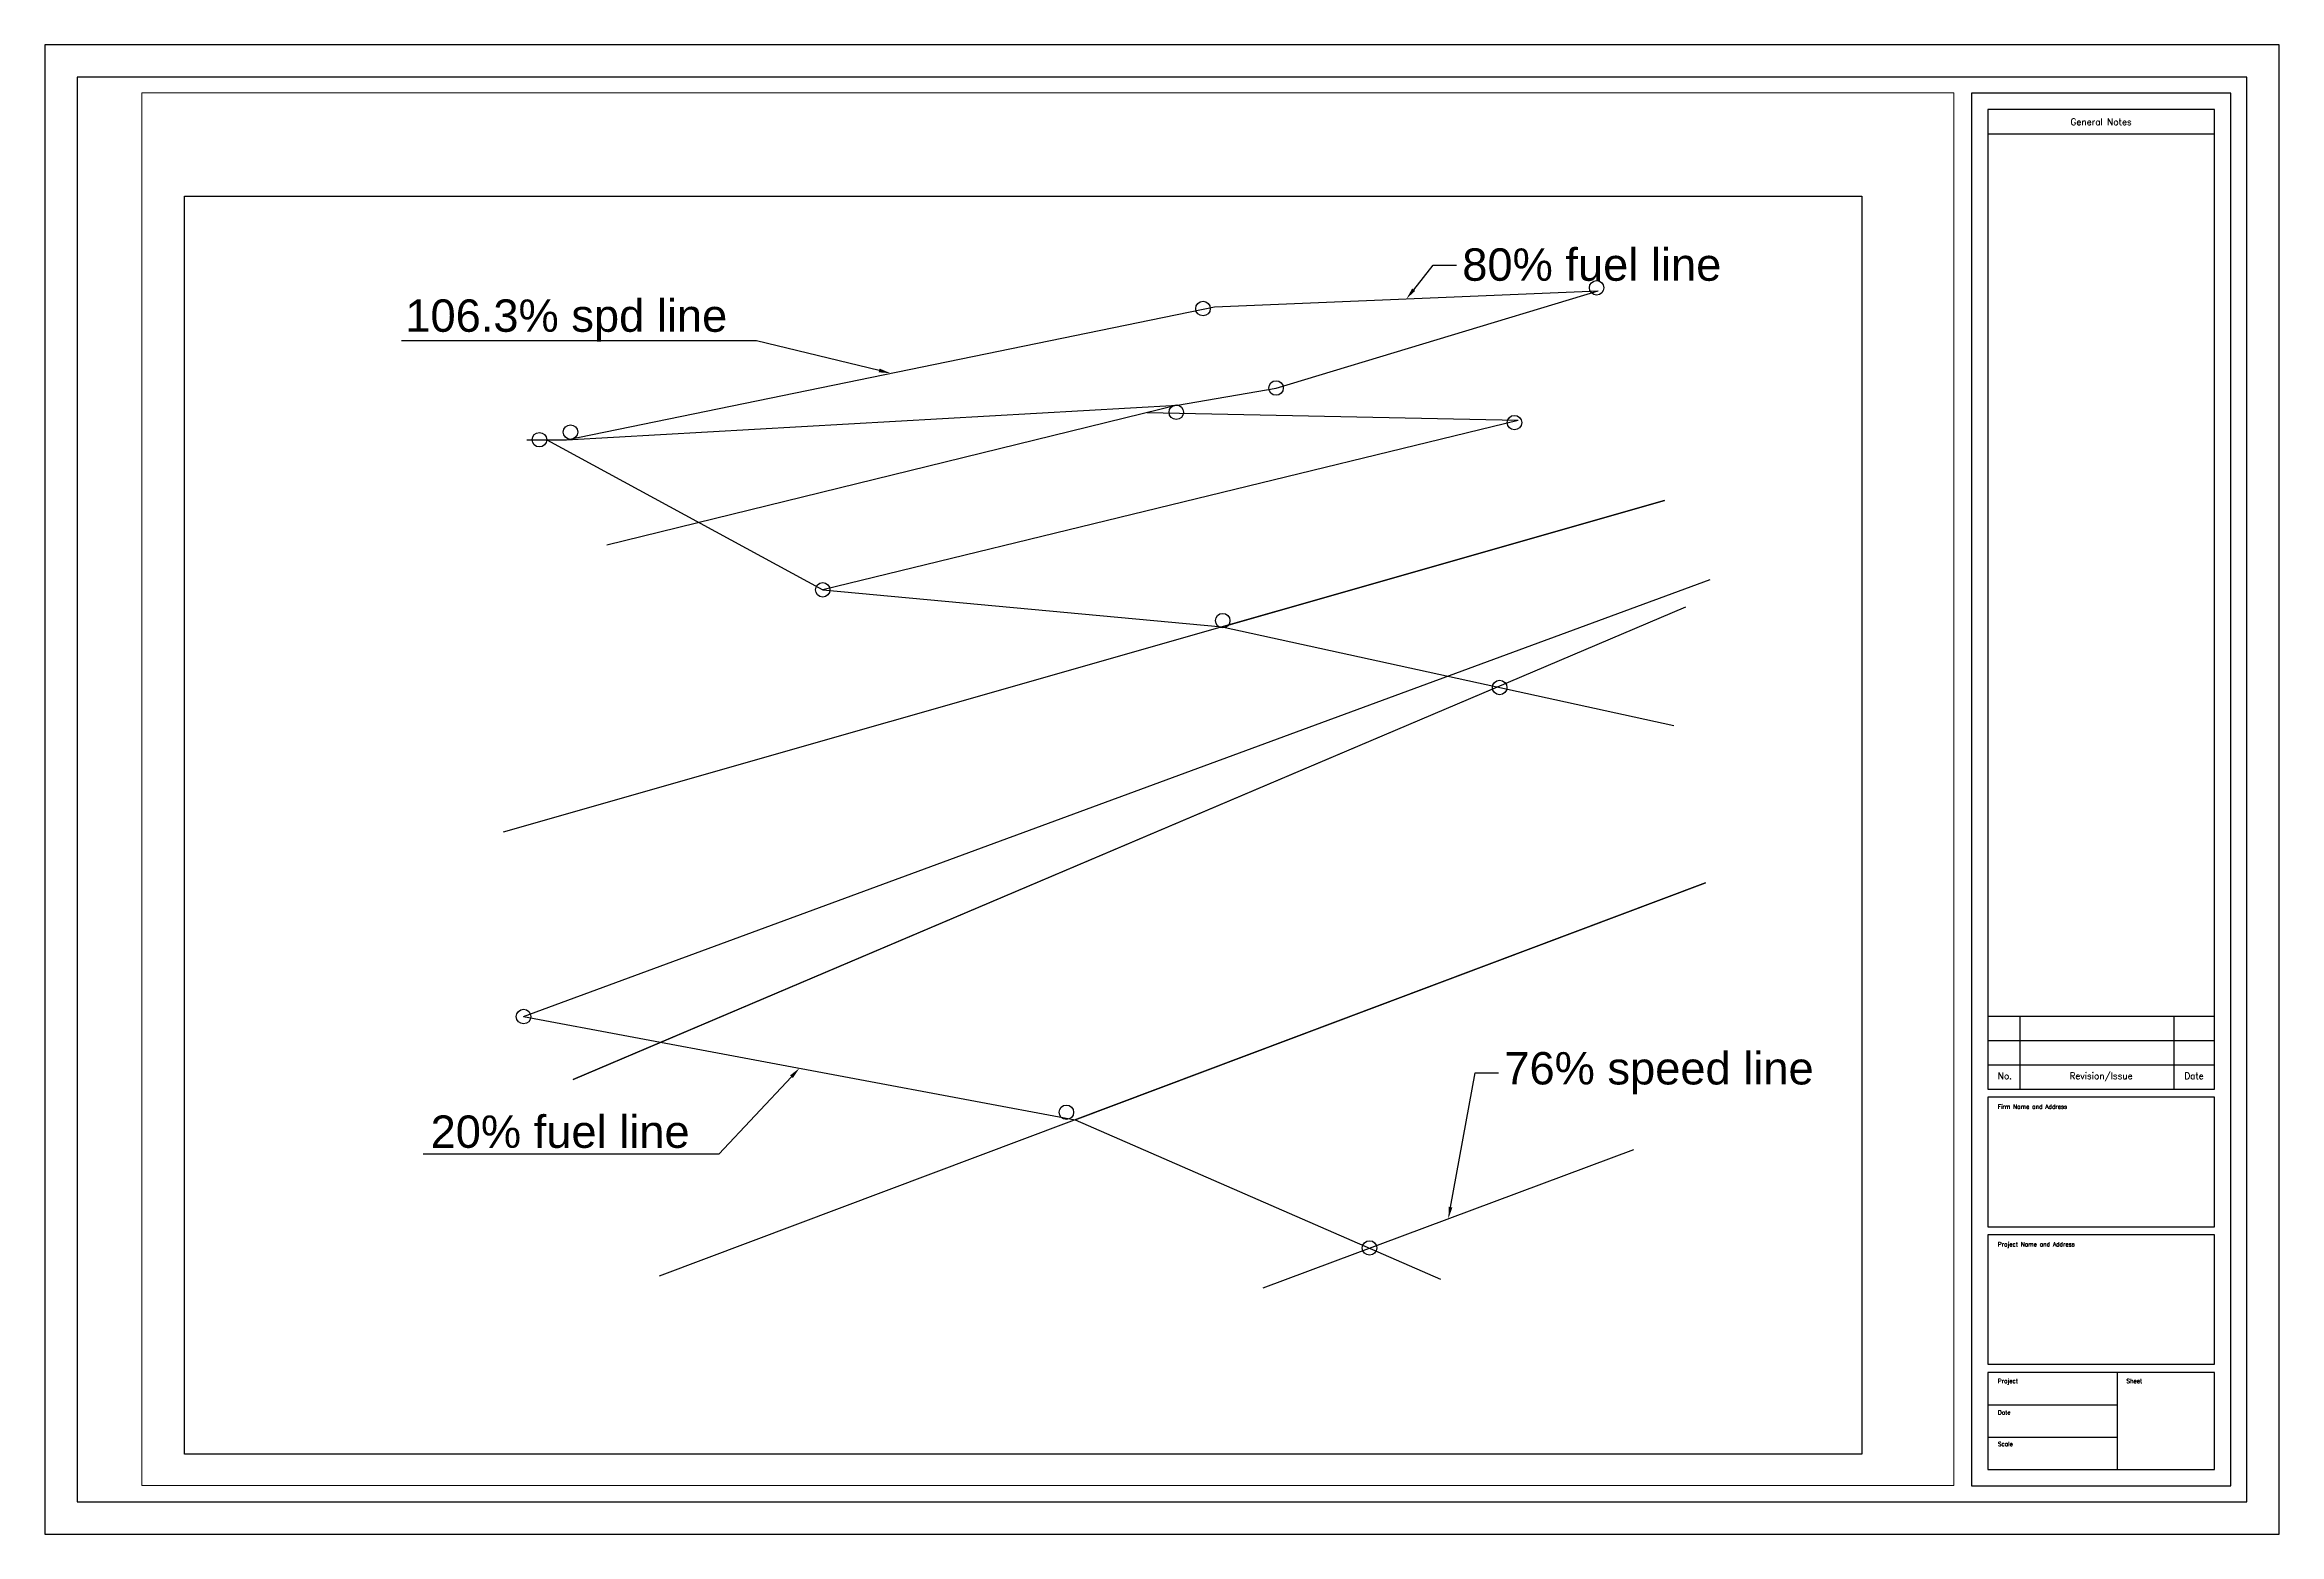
# Paper-space layout 'D-Size Layout' of a CAD drawing. Header units: inches. Extents: x 0 to 34.5, y 0 to 23.
import ezdxf
from ezdxf import colors
from ezdxf.entities.mleader import LeaderData, LeaderLine
from ezdxf.enums import TextEntityAlignment as Align
from ezdxf.math import Vec2, Vec3

# ---------------------------------------------------------------- set-up
doc = ezdxf.new("R2010")
doc.units = ezdxf.units.IN
doc.header["$LTSCALE"] = 48
doc.header["$MEASUREMENT"] = 0
doc.layers.add('Title Block', color=7, linetype='Continuous')
doc.layers.add('Viewport', color=5, linetype='Continuous')
doc.styles.add('Roman', font='romans')
doc.styles.get("Standard").update_dxf_attribs({"font": 'arial.ttf'})
picture_1 = doc.add_image_def('image1.png', size_in_pixel=(560, 420))

# ---------------------------------------------------------------- blocks, each defined once
blk = doc.blocks.new('Architectural Title Block')
for p, q in [((34.5, 23), (0, 23)), ((0, 23), (0, 0)), ((34.5, 0), (34.5, 23)), ((34, 22.5), (0.5, 22.5)), ((0.5, 22.5), (0.5, 0.5)), ((34, 0.5), (34, 22.5)), ((33.75, 22.25), (29.75, 22.25)), ((29.75, 22.25), (29.75, 0.75)), ((33.75, 0.75), (33.75, 22.25)), ((33.5, 22), (30, 22)), ((30, 22), (30, 6.875)), ((33.5, 6.875), (33.5, 22)), ((30, 21.625), (33.5, 21.625)), ((30, 8), (33.5, 8)), ((30.5, 6.875), (30.5, 8)), ((32.875, 6.875), (32.875, 8)), ((30, 7.625), (33.5, 7.625)), ((30, 7.25), (33.5, 7.25)), ((30, 6.875), (33.5, 6.875)), ((33.5, 6.75), (30, 6.75)), ((30, 6.75), (30, 4.75)), ((33.5, 4.75), (33.5, 6.75)), ((30, 4.75), (33.5, 4.75)), ((33.5, 4.625), (30, 4.625)), ((30, 4.625), (30, 2.625)), ((33.5, 2.625), (33.5, 4.625)), ((30, 2.625), (33.5, 2.625)), ((33.5, 2.5), (30, 2.5)), ((30, 2.5), (30, 1)), ((32, 1), (32, 2.5)), ((33.5, 1), (33.5, 2.5)), ((30, 2), (32, 2)), ((30, 1.5), (32, 1.5)), ((29.75, 0.75), (33.75, 0.75)), ((30, 1), (33.5, 1)), ((0.5, 0.5), (34, 0.5)), ((0, 0), (34.5, 0))]:
    blk.add_line(p, q)
at = {"style": 'Roman'}
for s, p in [('General Notes', (31.7483, 21.8078)), ('No.', (30.2636, 7.0784)), ('Revision/Issue', (31.7483, 7.0784)), ('Date', (33.1838, 7.0784))]:
    blk.add_text(s, height=0.1, dxfattribs=at).set_placement(p, align=Align.MIDDLE_CENTER)
for s, p in [('Firm Name and Address', (30.1554, 6.5711)), ('Project Name and Address', (30.1554, 4.4461)), ('Project', (30.1554, 2.3346)), ('Sheet', (32.1399, 2.3346)), ('Date', (30.1554, 1.8489)), ('Scale', (30.1554, 1.3632))]:
    blk.add_text(s, height=0.065, dxfattribs=at).set_placement(p)
at = {"color": 0, "style": 'Roman', "flags": 8}
for tag, p in [('FNAME', (-0.05, 6)), ('REVDATE', (-0.05, 3)), ('USER', (-0.05, 0))]:
    blk.add_attdef(tag, p, '', height=0.15, rotation=90, dxfattribs=at)

psp = doc.layouts.new('D-Size Layout')

# ---------------------------------------------------------------- linework, layer by layer
at = {"color": 1}
for p, q in [((18.061, 18.954), (23.986, 19.197)), ((8.054, 16.901), (17.491, 17.434)), ((22.748, 17.199), (17.021, 17.318)), ((7.75, 16.901), (12.012, 14.583)), ((12.012, 14.583), (18.178, 14.012)), ((18.178, 14.012), (25.152, 12.487)), ((7.393, 7.994), (15.91, 6.401)), ((15.91, 6.401), (21.551, 3.942))]:
    psp.add_line(p, q, dxfattribs=at)
at = {"color": 3}
for p, q in [((19.011, 17.699), (23.986, 19.197)), ((8.054, 16.901), (18.061, 18.954)), ((17.491, 17.434), (19.011, 17.699)), ((17.491, 17.434), (8.679, 15.272)), ((22.748, 17.199), (12.012, 14.583)), ((7.446, 16.901), (8.054, 16.901)), ((25.01, 15.962), (7.079, 10.843)), ((18.178, 14.012), (25.01, 15.962)), ((7.393, 7.994), (25.715, 14.741)), ((8.157, 7.022), (25.339, 14.319)), ((22.354, 13.051), (8.157, 7.022)), ((25.641, 10.061), (9.485, 3.984)), ((15.91, 6.401), (25.641, 10.061)), ((18.81, 3.808), (24.534, 5.943))]:
    psp.add_line(p, q, dxfattribs=at)
at = {"color": 18, "true_color": 0x000000}
for centre in [(23.96, 19.246), (17.883, 18.926), (19.011, 17.699), (17.471, 17.325), (22.692, 17.165), (7.638, 16.901), (8.118, 17.018), (12.012, 14.583), (18.187, 14.107), (22.463, 13.075), (7.393, 7.994), (15.774, 6.516), (20.454, 4.421)]:
    psp.add_circle(centre, 0.112, dxfattribs=at)

# ---------------------------------------------------------------- block references
at = {"layer": 'Title Block'}
psp.add_blockref('Architectural Title Block', (0, 0), dxfattribs=at)

# ---------------------------------------------------------------- pictures from other files: only their frames are drawn
image = psp.add_image(picture_1, insert=(2.157, 1.237), size_in_units=(25.899, 19.425))
image.dxf.flags = 7

# ---------------------------------------------------------------- leaders
at = {"color": 18, "true_color": 0x000000}
ml = psp.add_multileader_mtext('Standard', dxfattribs=at)
ml.set_content('80% fuel line', color=(0, 0, 0))
ml.set_leader_properties()
ml.build(insert=Vec2(0, 0))
ml.multileader.update_dxf_attribs({"text_right_attachment_type": 6, "dogleg_length": 0.36, "arrow_head_size": 0.18})
ctx = ml.context
ctx.base_point, ctx.char_height, ctx.arrow_head_size, ctx.landing_gap_size, ctx.plane_origin = Vec3(21.796, 19.596), 0.5, 0.18, 0.09, Vec3(21.024, 19.076)
ctx.right_attachment = 6
notes = []
notes.append((ctx, [(0, (1, 1, 0), (21.436, 19.596), (1, 0), 0.36, [(0, [(21.024, 19.076)], 0, [])])]))
ctx.mtext.insert, ctx.mtext.flow_direction = Vec3(21.886, 19.855), 5
ml = psp.add_multileader_mtext('Standard', dxfattribs=at)
ml.set_content('106.3% spd line', color=(0, 0, 0))
ml.set_leader_properties()
ml.build(insert=Vec2(0, 0))
ml.multileader.update_dxf_attribs({"text_right_attachment_type": 6, "dogleg_length": 0.36, "arrow_head_size": 0.18})
ctx = ml.context
ctx.base_point, ctx.char_height, ctx.arrow_head_size, ctx.landing_gap_size, ctx.plane_origin = Vec3(5.582, 18.748), 0.5, 0.18, 0.09, Vec3(13.058, 17.928)
ctx.right_attachment, ctx.text_align_type = 6, 2
notes.append((ctx, [(1, (1, 1, 0), (10.988, 18.428), (-1, 0), 0.36, [(0, [(13.058, 17.928)], 0, [])])]))
ctx.mtext.insert, ctx.mtext.alignment, ctx.mtext.flow_direction = Vec3(10.538, 19.067), 3, 5
ml = psp.add_multileader_mtext('Standard', dxfattribs=at)
ml.set_content('76% speed line', color=(0, 0, 0))
ml.set_leader_properties()
ml.build(insert=Vec2(0, 0))
ml.multileader.update_dxf_attribs({"text_right_attachment_type": 6, "dogleg_length": 0.36, "arrow_head_size": 0.18})
ctx = ml.context
ctx.base_point, ctx.char_height, ctx.arrow_head_size, ctx.landing_gap_size, ctx.plane_origin = Vec3(22.445, 7.126), 0.5, 0.18, 0.09, Vec3(21.672, 4.875)
ctx.right_attachment = 6
notes.append((ctx, [(0, (1, 1, 0), (22.085, 7.126), (1, 0), 0.36, [(0, [(21.672, 4.875)], 0, [])])]))
ctx.mtext.insert, ctx.mtext.flow_direction = Vec3(22.535, 7.446), 5
ml = psp.add_multileader_mtext('Standard', dxfattribs=at)
ml.set_content('20% fuel line', color=(0, 0, 0))
ml.set_leader_properties()
ml.build(insert=Vec2(0, 0))
ml.multileader.update_dxf_attribs({"text_right_attachment_type": 6, "dogleg_length": 0.36, "arrow_head_size": 0.18})
ctx = ml.context
ctx.base_point, ctx.char_height, ctx.arrow_head_size, ctx.landing_gap_size, ctx.plane_origin = Vec3(5.916, 6.208), 0.5, 0.18, 0.09, Vec3(11.652, 7.197)
ctx.right_attachment, ctx.text_align_type = 6, 2
notes.append((ctx, [(1, (1, 1, 0), (10.407, 5.867), (-1, 0), 0.36, [(0, [(11.652, 7.197)], 0, [])])]))
ctx.mtext.insert, ctx.mtext.alignment, ctx.mtext.flow_direction = Vec3(9.957, 6.467), 3, 5
for ctx, leaders in notes:
    for number, flags, end, landing, length, lines in leaders:
        leader = LeaderData()
        leader.index, (leader.has_last_leader_line, leader.has_dogleg_vector, leader.attachment_direction) = number, flags
        leader.last_leader_point, leader.dogleg_vector, leader.dogleg_length = Vec3(end), Vec3(landing), length
        for number, points, colour, breaks in lines:
            line = LeaderLine()
            line.index, line.vertices, line.color, line.breaks = number, Vec3.list(points), colors.encode_raw_color(colour), breaks
            leader.lines.append(line)
        ctx.leaders.append(leader)

# ---------------------------------------------------------------- viewports
at = {"layer": 'Viewport'}
psp.add_viewport(center=(15.488, 11.505), size=(27.976, 21.4991), view_center_point=(605.967, 465.994), view_height=1031.95692, dxfattribs=at)

doc.saveas('drawing.dxf')
